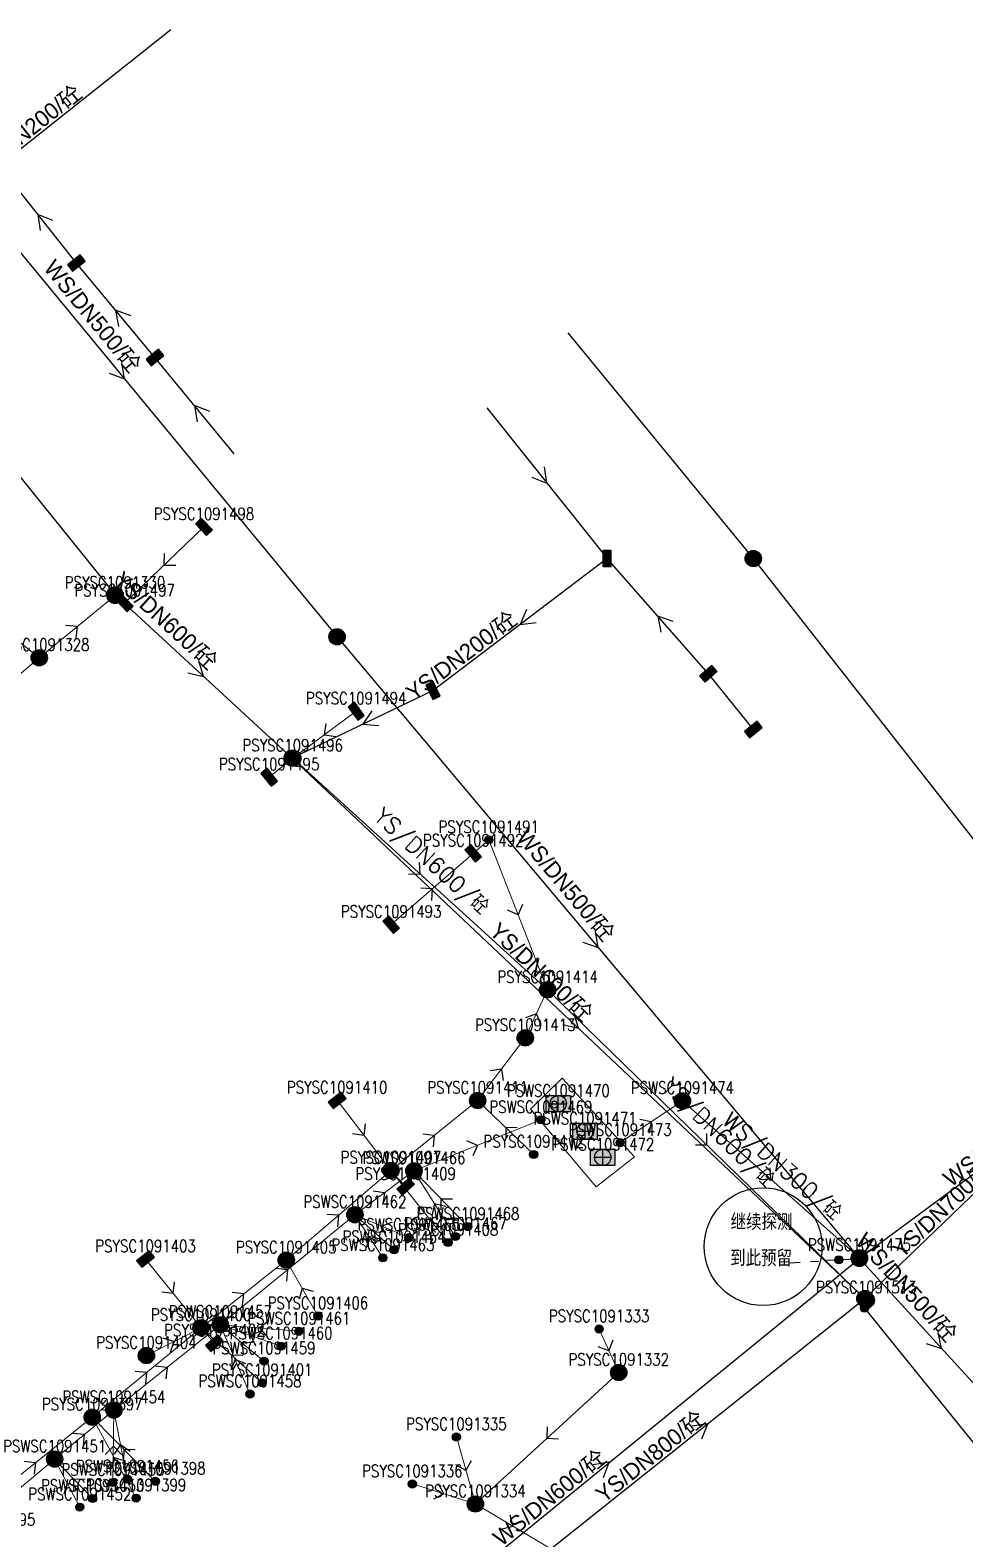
# Model space of a CAD drawing. Extents: x 3276 to 4026, y 1643 to 2176.
# Drawn here: x 3819.2 to 3876.6, y 1935.4 to 2027.2 of the extents above; entities that cross this region are included whole.
import ezdxf
from ezdxf.enums import TextEntityAlignment as Align

# ---------------------------------------------------------------- set-up
doc = ezdxf.new("R2010")
doc.units = 0
for name, pattern in [('PDashed1', [3, 1, -1, 1]), ('PLine1', [200, 100, 100]), ('PLine2', [200, 100, 100])]:
    doc.linetypes.add(name, pattern=pattern)
doc.layers.get('0').update_dxf_attribs({"linetype": 'CONTINUOUS'})
for name, color, linetype, true_color in [('WSANNEXE2', 7, 'CONTINUOUS', 0x7f0000), ('WSLINE', 7, 'CONTINUOUS', 0x7f0000), ('WSPOINT', 7, 'CONTINUOUS', 0x7f0000), ('WSPTEXT', 7, 'CONTINUOUS', 0x7f0000), ('WSUNDER', 7, 'CONTINUOUS', 0x7f0000), ('WSZYTEXT', 7, 'CONTINUOUS', 0x7f0000), ('YSANNEXE2', 7, 'CONTINUOUS', 0x7f0000), ('YSLINE', 7, 'CONTINUOUS', 0x7f0000), ('YSPOINT', 7, 'CONTINUOUS', 0x7f0000), ('YSPTEXT', 7, 'CONTINUOUS', 0x7f0000), ('YSZYTEXT', 7, 'CONTINUOUS', 0x7f0000)]:
    doc.layers.add(name, color=color, linetype=linetype, true_color=true_color)
for name, color, linetype in [('市政管线', 3, 'CONTINUOUS'), ('自检问题', 2, 'CONTINUOUS'), ('自检问题回复', 6, 'CONTINUOUS')]:
    doc.layers.add(name, color=color, linetype=linetype)
doc.styles.add('bztxt', font='Romans.shx', dxfattribs={"bigfont": 'hztxt.shx'})
doc.styles.add('FZXDX', font='', dxfattribs={"width": 0.8})
doc.styles.add('pltxt', font='romans.shx', dxfattribs={"width": 0.8, "height": 0.75, "bigfont": 'hztxt.shx'})
doc.styles.get('FZXDX').set_extended_font_data('FZXiDengXian-Z06S')

# ---------------------------------------------------------------- blocks, each defined once
blk = doc.blocks.new('4301')
blk.add_hatch(color=255).paths.add_polyline_path([(-0.5, 0, 1), (0.5, 0, 1)])
for p, q in [((-0.5, 0), (0.5, 0)), ((0, 0.5), (0, -0.5))]:
    blk.add_line(p, q)
blk.add_circle((0, 0), 0.5)
blk = doc.blocks.new('4323')
blk.add_hatch(color=256).paths.add_polyline_path([(-0.25, 0, 1), (0.25, 0, 1)])
blk.add_circle((0, 0), 0.25)
blk = doc.blocks.new('4414')
blk.add_hatch(color=255).paths.add_polyline_path([(0.25, 0, 1), (-0.25, 0, 1)])
blk.add_circle((0, 0), 0.25)
blk = doc.blocks.new('4302')
blk.add_hatch(color=255).paths.add_polyline_path([(-0.25, 0.5), (-0.25, -0.5), (0.25, -0.5), (0.25, 0.5)])
for p, q in [((-0.25, 0.1665), (0.25, 0.1665)), ((-0.25, -0.1665), (0.25, -0.1665))]:
    blk.add_line(p, q)
blk.add_lwpolyline([(0.25, -0.5), (0.25, 0.5), (-0.25, 0.5), (-0.25, -0.5)], close=True)
blk = doc.blocks.new('4308')
blk.add_hatch(color=255).paths.add_polyline_path([(-0.5, 0, 1), (0.5, 0, 1)])
for p, q in [((-0.5, 0), (0.5, 0)), ((0, 0.5), (0, -0.5))]:
    blk.add_line(p, q)
blk.add_circle((0, 0), 0.5)
blk = doc.blocks.new('4411')
blk.add_hatch(color=255).paths.add_polyline_path([(0.25, 0, 1), (-0.25, 0, 1)])
blk.add_circle((0, 0), 0.25)
blk = doc.blocks.new('4307')
blk.add_hatch(color=255).paths.add_polyline_path([(-0.5, 0, 1), (0.5, 0, 1)])
for p, q in [((-0.5, 0), (0.5, 0)), ((0, 0.5), (0, -0.5))]:
    blk.add_line(p, q)
blk.add_circle((0, 0), 0.5)
blk = doc.blocks.new('4415')
blk.add_hatch(color=255).paths.add_polyline_path([(0.25, 0, 1), (-0.25, 0, 1)])
blk.add_circle((0, 0), 0.25)
blk = doc.blocks.new('4317')
blk.add_hatch(color=255).paths.add_polyline_path([(0.75, 0.5), (-0.75, 0.5), (-0.75, -0.5), (0.75, -0.5)])
blk.add_lwpolyline([(-0.75, 0.5), (0.75, 0.5), (0.75, -0.5), (-0.75, -0.5)], close=True)
for points in [[(-0.5, 0), (0.5, 0)], [(0, -0.5), (0, 0.5)]]:
    blk.add_lwpolyline(points)
blk.add_circle((0, 0), 0.5)
blk = doc.blocks.new('lx')
for q in [(-0.5, 0.5), (-0.5, -0.5)]:
    blk.add_line((0, 0), q)
blk = doc.blocks.new('4305')
blk.add_hatch(color=255).paths.add_polyline_path([(-0.5, 0, 1), (0.5, 0, 1)])
for p, q in [((-0.5, 0), (0.5, 0)), ((0, 0.5), (0, -0.5))]:
    blk.add_line(p, q)
blk.add_circle((0, 0), 0.5)
blk = doc.blocks.new('4401')
blk.add_hatch(color=255).paths.add_polyline_path([(0.25, 0, 1), (-0.25, 0, 1)])
blk.add_circle((0, 0), 0.25)
blk = doc.blocks.new('4405')
blk.add_hatch(color=255).paths.add_polyline_path([(0.25, 0, 1), (-0.25, 0, 1)])
for p, q in [((0.25, 0), (0.75, 0)), ((1.75, 0), (1.25, 0)), ((3, 0), (2.375, 0))]:
    blk.add_line(p, q)
blk.add_circle((0, 0), 0.25)
blk = doc.blocks.new('PSD')
for p, q in [((0, 0), (-0.866, 0.5)), ((-0.866, -0.5), (0, 0))]:
    blk.add_line(p, q)

msp = doc.modelspace()

# ---------------------------------------------------------------- linework, layer by layer
at = {"layer": 'WSLINE', "linetype": 'PLine1', "lineweight": 20, "ltscale": 0.5}
for p, q in [((3855.473, 1958.921, 1889.96), (3859.298, 1961.488, 1889.95)), ((3859.298, 1961.488, 1890.44), (3870.169, 1951.851, 1888.98)), ((3842.81, 1957.189, 1890.67), (3850.604, 1960.315, 1889.76)), ((3839.183, 1954.491, 1890.7), (3842.81, 1957.189, 1890.68)), ((3845.352, 1953.157, 1891.41), (3842.81, 1957.189, 1891.15)), ((3846.124, 1953.761, 1891.36), (3842.81, 1957.189, 1891.12)), ((3830.919, 1947.741, 1890.76), (3839.183, 1954.491, 1890.7)), ((3840.902, 1951.845, 1891.53), (3839.183, 1954.491, 1891.33)), ((3841.589, 1952.337, 1891.45), (3839.183, 1954.491, 1891.25)), ((3842.505, 1953.089, 1891.43), (3839.183, 1954.491, 1891.23)), ((3824.379, 1942.501, 1890.73), (3830.919, 1947.741, 1890.76)), ((3832.741, 1943.487, 1891.31), (3830.919, 1947.741, 1891.09)), ((3833.598, 1945.506, 1891.31), (3830.919, 1947.741, 1891.07)), ((3834.65, 1946.422, 1891.42), (3830.919, 1947.741, 1891.21)), ((3835.741, 1947.336, 1891.34), (3830.919, 1947.741, 1891.09)), ((3820.745, 1939.485, 1890.74), (3824.379, 1942.501, 1890.73)), ((3824.319, 1938.048, 1891.24), (3824.379, 1942.501, 1890.97)), ((3825.205, 1938.257, 1891.3), (3824.379, 1942.501, 1891.01)), ((3814.222, 1934.028, 1890.84), (3820.745, 1939.485, 1890.75)), ((3822.287, 1936.541, 1891.39), (3820.745, 1939.485, 1891.1)), ((3823.074, 1937.065, 1891.33), (3820.745, 1939.485, 1891.07))]:
    msp.add_line(p, q, dxfattribs=at)
at = {"layer": 'WSUNDER', "linetype": 'PLine2', "lineweight": 9, "ltscale": 0.5, "elevation": 1891.964}
msp.add_lwpolyline([(3849.965, 1960.969), (3851.905, 1962.871), (3856.351, 1958.042), (3854.007, 1956.199)], close=True, dxfattribs=at)
at = {"layer": 'YSLINE', "linetype": 'PLine1', "lineweight": 20, "ltscale": 0.5}
for p, q in [((3829.913, 1996.725, 1891.34), (3825.04, 1992.034, 1891.29)), ((3819.795, 1988.692, 1890.9), (3824.452, 1992.512, 1890.73)), ((3825.04, 1992.034, 1891.31), (3824.452, 1992.512, 1891.24)), ((3815.845, 1991.829, 1891.86), (3819.795, 1988.692, 1891.36)), ((3813.101, 1982.97, 1890.99), (3819.795, 1988.692, 1890.91)), ((3839.264, 1985.406, 1891.31), (3835.364, 1982.519, 1891.28)), ((3833.917, 1981.355, 1891.31), (3835.364, 1982.519, 1891.26)), ((3851.017, 1968.297, 1889.7), (3835.364, 1982.519, 1889.89)), ((3846.45, 1976.678, 1891.42), (3847.405, 1977.509, 1891.41)), ((3847.405, 1977.509, 1891.41), (3851.017, 1968.297, 1891.22)), ((3841.41, 1972.31, 1891.3), (3846.45, 1976.678, 1891.29)), ((3849.647, 1965.353, 1890.58), (3851.017, 1968.297, 1890.42)), ((3851.017, 1968.297, 1889.7), (3870.586, 1949.245, 1889.47)), ((3846.723, 1961.505, 1890.68), (3849.647, 1965.353, 1890.57)), ((3838.096, 1961.517, 1891.46), (3841.394, 1957.21, 1891.43)), ((3841.394, 1957.21, 1890.68), (3846.723, 1961.505, 1890.68)), ((3850.165, 1958.193, 1891.47), (3846.723, 1961.505, 1891.27)), ((3834.966, 1951.702, 1890.78), (3841.394, 1957.21, 1890.72)), ((3844.907, 1952.789, 1891.51), (3841.394, 1957.21, 1891.28)), ((3842.303, 1956.215, 1891.51), (3841.394, 1957.21, 1891.49)), ((3826.327, 1951.773, 1891.42), (3829.737, 1947.554, 1891.37)), ((3829.737, 1947.554, 1890.75), (3834.966, 1951.702, 1890.79)), ((3836.917, 1948.277, 1891.63), (3834.966, 1951.702, 1891.56)), ((3823.049, 1942.061, 1890.76), (3829.737, 1947.554, 1890.74)), ((3826.383, 1945.848, 1887.43), (3829.737, 1947.554, 1890.79)), ((3833.489, 1944.172, 1891.43), (3829.737, 1947.554, 1891.2)), ((3830.553, 1946.604, 1891.44), (3829.737, 1947.554, 1891.39)), ((3854.185, 1947.475, 1891.53), (3855.389, 1944.805, 1891.32)), ((3855.389, 1944.805, 1891.26), (3846.584, 1936.733, 1891.28)), ((3816.083, 1936.467, 1890.82), (3823.049, 1942.061, 1890.79)), ((3826.925, 1938.124, 1891.39), (3823.049, 1942.061, 1891.09)), ((3825.746, 1937.093, 1891.36), (3823.049, 1942.061, 1891.15)), ((3845.415, 1940.85, 1891.87), (3846.584, 1936.733, 1891.4)), ((3842.712, 1937.964, 1891.77), (3846.584, 1936.733, 1891.24)), ((3846.584, 1936.733, 1891.21), (3851.227, 1933.976, 1890.89))]:
    msp.add_line(p, q, dxfattribs=at)
at = {"layer": '市政管线', "linetype": 'PLine1'}
for p, q in [((3827.88, 2027.237), (3817.339, 2018.888)), ((3811.971, 2021.639), (3838.09, 1989.975)), ((3822.076, 2012.924), (3817.339, 2018.888)), ((3826.901, 2007.123), (3822.076, 2012.924)), ((3810.579, 2009.755), (3824.453, 1992.558)), ((3852.27, 2008.634), (3863.649, 1994.782)), ((3831.771, 2001.214), (3826.901, 2007.123)), ((3847.284, 2004.042), (3854.671, 1994.784)), ((3854.671, 1994.784), (3843.987, 1986.682)), ((3860.897, 1987.706), (3854.671, 1994.784)), ((3863.649, 1994.782), (3886.888, 1965.146)), ((3824.453, 1992.558), (3835.34, 1982.533)), ((3838.09, 1989.975), (3870.169, 1951.809)), ((3863.658, 1984.287), (3860.897, 1987.706)), ((3843.987, 1986.682), (3835.34, 1982.533)), ((3835.34, 1982.533), (3870.505, 1949.348)), ((3895.142, 1970.254), (3870.169, 1951.809)), ((3886.888, 1965.146), (3870.505, 1949.348)), ((3839.449, 1926.777), (3870.169, 1951.809)), ((3868.905, 1951.728), (3870.169, 1951.809)), ((3870.169, 1951.809), (3880.256, 1940.759)), ((3851.227, 1933.976), (3870.505, 1949.348)), ((3870.505, 1949.348), (3870.483, 1948.757)), ((3870.483, 1948.757), (3895.548, 1917.693))]:
    msp.add_line(p, q, dxfattribs=at)
at = {"layer": '自检问题', "color": 2, "linetype": 'PLine1'}
msp.add_circle((3864.253, 1952.534), 3.618, dxfattribs=at)

# ---------------------------------------------------------------- block references
at = {"layer": 'WSANNEXE2', "linetype": 'PLine1'}
for p, rotation in [((3857.385, 1960.204, 1889.96), 33.86849540723485), ((3846.707, 1958.752, 1890.67), 21.85623285786182), ((3864.733, 1956.669, 1890.44), 318.4668862365969), ((3840.996, 1955.84, 1890.7), 36.64698421761262), ((3844.467, 1955.475, 1891.36), 134.041154971332), ((3844.081, 1955.173, 1891.41), 122.2386452720095), ((3840.844, 1953.79, 1891.43), 157.1301305191766), ((3840.042, 1953.168, 1891.53), 123.0192264438711), ((3840.386, 1953.414, 1891.45), 138.1733055244921), ((3835.051, 1951.116, 1890.76), 39.24469393489208), ((3832.784, 1947.081, 1891.42), 160.5420744096153), ((3833.33, 1947.538, 1891.34), 175.2118983879909), ((3832.258, 1946.623, 1891.31), 140.1732133761328), ((3831.83, 1945.614, 1891.31), 113.1939224087159), ((3827.649, 1945.121, 1890.73), 38.70536935951231), ((3822.562, 1940.993, 1890.74), 39.69354296725805), ((3824.349, 1940.274, 1891.24), 89.23461246464159), ((3824.792, 1940.379, 1891.3), 101.0210990984872), ((3821.909, 1938.275, 1891.33), 133.9121001291843), ((3821.516, 1938.013, 1891.39), 117.6531867641994)]:
    msp.add_blockref('lx', p, dxfattribs=dict(at, rotation=rotation))
at = {"layer": 'WSPOINT', "linetype": 'PLine1'}
for name, p in [('4317', (3851.675, 1961.311, 1892.069)), ('4301', (3859.298, 1961.488, 1891.991)), ('4415', (3850.604, 1960.315, 1891.837)), ('4317', (3853.317, 1959.616, 1892.102)), ('4317', (3854.408, 1958.017, 1892.116)), ('4415', (3855.473, 1958.921, 1892.041)), ('4301', (3842.81, 1957.189, 1891.804)), ('4301', (3839.183, 1954.491, 1891.782)), ('4414', (3846.124, 1953.761, 1891.822)), ('4414', (3842.505, 1953.089, 1891.821)), ('4414', (3845.352, 1953.157, 1891.839)), ('4414', (3840.902, 1951.845, 1891.81)), ('4414', (3841.589, 1952.337, 1891.814)), ('4301', (3870.169, 1951.851, 1891.029)), ('4301', (3830.919, 1947.741, 1891.779)), ('4414', (3835.741, 1947.336, 1891.798)), ('4414', (3834.65, 1946.422, 1891.78)), ('4414', (3833.598, 1945.506, 1891.788)), ('4301', (3824.379, 1942.501, 1891.801)), ('4414', (3832.741, 1943.487, 1891.778)), ('4301', (3820.745, 1939.485, 1891.773)), ('4414', (3824.319, 1938.048, 1891.822)), ('4414', (3825.205, 1938.257, 1891.834)), ('4414', (3822.287, 1936.541, 1891.819)), ('4414', (3823.074, 1937.065, 1891.803))]:
    msp.add_blockref(name, p, dxfattribs=at)
at = {"layer": 'YSANNEXE2', "linetype": 'PLine1'}
for p, rotation in [((3827.476, 1994.379, 1891.34), 223.9263038996268), ((3822.123, 1990.602, 1890.9), 39.3639200861252), ((3837.314, 1983.962, 1891.31), 216.5268813569114), ((3843.19, 1975.408, 1889.7), 317.7657531731764), ((3843.93, 1974.494, 1891.3), 40.91739702724472), ((3849.211, 1972.903, 1891.41), 291.4314754959187), ((3850.332, 1966.825, 1890.58), 65.04972394953548), ((3848.185, 1963.429, 1890.68), 52.77358372491038), ((3839.745, 1959.363, 1891.46), 307.4650182734329), ((3844.058, 1959.357, 1890.68), 38.87054326170625), ((3848.444, 1959.849, 1891.47), 136.1127100946013), ((3860.801, 1958.771, 1889.7), 315.7902039530019), ((3838.18, 1954.456, 1890.78), 40.59547498170403), ((3843.15, 1954.999, 1891.51), 128.480700303387), ((3828.032, 1949.663, 1891.42), 308.96957830036), ((3835.941, 1949.989, 1891.63), 119.6761695819443), ((3832.351, 1949.628, 1890.75), 38.42668380559896), ((3828.06, 1946.701, 1887.43), 26.96198629543508), ((3854.787, 1946.14, 1891.53), 294.2940196931646), ((3831.613, 1945.863, 1891.43), 137.9791089930694), ((3826.393, 1944.807, 1890.76), 39.39990867076912), ((3850.986, 1940.769, 1891.26), 222.529489578459), ((3824.987, 1940.092, 1891.39), 134.5625836033844), ((3819.566, 1939.264, 1890.82), 38.76883004401075), ((3824.397, 1939.577, 1891.36), 118.5051307553339), ((3845.999, 1938.791, 1891.87), 285.872666396021), ((3844.648, 1937.348, 1891.77), 342.3885328471289), ((3848.905, 1935.354, 1891.21), 329.3225382497785)]:
    msp.add_blockref('lx', p, dxfattribs=dict(at, rotation=rotation))
at = {"layer": 'YSPOINT', "linetype": 'PLine1'}
for p, rotation in [((3829.913, 1996.725, 1891.581), 43.92630389962686), ((3825.04, 1992.034, 1891.584), 223.9263038996268), ((3839.264, 1985.406, 1891.612), 36.52688135691141), ((3833.917, 1981.355, 1891.6), 218.816856277399), ((3846.45, 1976.678, 1891.598), 40.91739702724472), ((3841.41, 1972.31, 1891.583), 220.9173970272447), ((3838.096, 1961.517, 1891.78), 127.4650182734329), ((3842.303, 1956.215, 1891.767), 312.4235719636881), ((3826.327, 1951.773, 1891.798), 128.96957830036), ((3830.553, 1946.604, 1891.781), 310.6704679929931)]:
    msp.add_blockref('4302', p, dxfattribs=dict(at, rotation=rotation))
for name, p in [('4307', (3824.452, 1992.512, 1891.604)), ('4301', (3819.795, 1988.692, 1891.888)), ('4307', (3835.364, 1982.519, 1891.606)), ('4411', (3847.405, 1977.509, 1891.631)), ('4301', (3851.017, 1968.297, 1891.674)), ('4301', (3849.647, 1965.353, 1891.709)), ('4301', (3846.723, 1961.505, 1891.772)), ('4301', (3841.394, 1957.21, 1891.774)), ('4323', (3850.165, 1958.193, 1891.813)), ('4323', (3844.907, 1952.789, 1891.847)), ('4301', (3834.966, 1951.702, 1891.818)), ('4307', (3870.586, 1949.245, 1891.654)), ('4323', (3836.917, 1948.277, 1891.782)), ('4301', (3829.737, 1947.554, 1891.787)), ('4323', (3854.185, 1947.475, 1891.946)), ('4308', (3826.383, 1945.848, 1891.831)), ('4301', (3855.389, 1944.805, 1891.893)), ('4323', (3833.489, 1944.172, 1891.779)), ('4301', (3823.049, 1942.061, 1891.803)), ('4414', (3845.415, 1940.85, 1892.231)), ('4414', (3826.925, 1938.124, 1891.778)), ('4323', (3825.746, 1937.093, 1891.768)), ('4323', (3842.712, 1937.964, 1892.239)), ('4301', (3846.584, 1936.733, 1891.911))]:
    msp.add_blockref(name, p, dxfattribs=at)
at = {"layer": '市政管线', "color": 3, "linetype": 'PDashed1'}
for p, rotation in [((3819.707, 2015.906), 128.4589072928545), ((3824.488, 2010.023), 129.752097257963), ((3825.03, 2005.807), 309.5185396674761), ((3829.336, 2004.168), 129.494204881124), ((3850.977, 1999.413), 308.5865245811182), ((3849.329, 1990.733), 217.1741413411566), ((3857.784, 1991.245), 131.335731165253), ((3829.896, 1987.545), 317.3604159174413), ((3839.663, 1984.607), 205.6326041564775), ((3854.129, 1970.892), 310.0474711401098), ((3852.922, 1965.94), 316.6593112664545), ((3875.212, 1946.284), 312.3914128320932), ((3860.866, 1941.662), 38.56835456728177), ((3854.809, 1939.293), 39.1746543029122)]:
    msp.add_blockref('PSD', p, dxfattribs=dict(at, rotation=rotation))
at = {"layer": '市政管线', "linetype": 'PLine1'}
for name, p, rotation in [('4302', (3822.076, 2012.924), 128.457137679525), ('4302', (3826.901, 2007.123), 129.7520222869823), ('4302', (3860.897, 1987.706), 131.3333857918179), ('4302', (3843.987, 1986.682), 205.6345526791104), ('4302', (3863.658, 1984.287), 308.9216544040576), ('4405', (3868.905, 1951.728), 183.667350815375)]:
    msp.add_blockref(name, p, dxfattribs=dict(at, rotation=rotation))
for name, p in [('4302', (3854.671, 1994.784)), ('4305', (3863.649, 1994.782)), ('4305', (3824.453, 1992.558)), ('4305', (3838.09, 1989.975)), ('4305', (3835.34, 1982.533)), ('4305', (3870.169, 1951.809)), ('4305', (3870.505, 1949.348)), ('4401', (3870.483, 1948.757))]:
    msp.add_blockref(name, p, dxfattribs=at)

# ---------------------------------------------------------------- texts
at = {"layer": 'WSPTEXT', "linetype": 'PLine1', "style": 'pltxt', "width": 0.8}
for s, p in [('PSWSC1091470', (3851.675, 1962.111, 1892.069)), ('PSWSC1091474', (3859.298, 1962.288, 1891.991)), ('PSWSC1091469', (3850.604, 1961.115, 1891.837)), ('PSWSC1091471', (3853.317, 1960.416, 1892.102)), ('PSWSC1091473', (3855.473, 1959.721, 1892.041)), ('PSWSC1091472', (3854.408, 1958.817, 1892.116)), ('PSWSC1091466', (3842.81, 1957.989, 1891.804)), ('PSWSC1091462', (3839.183, 1955.291, 1891.782)), ('PSWSC1091468', (3846.124, 1954.561, 1891.822)), ('PSWSC1091465', (3842.505, 1953.889, 1891.821)), ('PSWSC1091467', (3845.352, 1953.957, 1891.839)), ('PSWSC1091463', (3840.902, 1952.645, 1891.81)), ('PSWSC1091464', (3841.589, 1953.137, 1891.814)), ('PSWSC1091475', (3870.169, 1952.651, 1891.029)), ('PSWSC1091457', (3830.919, 1948.541, 1891.779)), ('PSWSC1091461', (3835.741, 1948.136, 1891.798)), ('PSWSC1091460', (3834.65, 1947.222, 1891.78)), ('PSWSC1091459', (3833.598, 1946.306, 1891.788)), ('PSWSC1091458', (3832.741, 1944.287, 1891.778)), ('PSWSC1091454', (3824.379, 1943.301, 1891.801)), ('PSWSC1091451', (3820.745, 1940.285, 1891.773)), ('PSWSC1091455', (3824.319, 1938.848, 1891.822)), ('PSWSC1091456', (3825.205, 1939.057, 1891.834)), ('PSWSC1091452', (3822.287, 1937.341, 1891.819)), ('PSWSC1091453', (3823.074, 1937.865, 1891.803))]:
    msp.add_text(s, height=0.75, dxfattribs=at).set_placement(p, align=Align.MIDDLE_CENTER)
at = {"layer": 'WSZYTEXT', "linetype": 'PLine1', "style": 'bztxt'}
msp.add_text('WS/DN300/砼', height=1, rotation=318.46689, dxfattribs=at).set_placement((3865.397, 1957.417), align=Align.MIDDLE)
at = {"layer": 'YSPTEXT', "linetype": 'PLine1', "style": 'pltxt', "width": 0.8}
for s, p in [('PSYSC1091498', (3829.913, 1997.525, 1891.581)), ('PSYSC1091330', (3824.452, 1993.312, 1891.604)), ('PSYSC1091497', (3825.04, 1992.834, 1891.584)), ('PSYSC1091328', (3819.795, 1989.492, 1891.888)), ('PSYSC1091494', (3839.264, 1986.206, 1891.612)), ('PSYSC1091496', (3835.364, 1983.319, 1891.606)), ('PSYSC1091495', (3833.917, 1982.155, 1891.6)), ('PSYSC1091491', (3847.405, 1978.309, 1891.631)), ('PSYSC1091492', (3846.45, 1977.478, 1891.598)), ('PSYSC1091493', (3841.41, 1973.11, 1891.583)), ('PSYSC1091414', (3851.017, 1969.097, 1891.674)), ('PSYSC1091413', (3849.647, 1966.153, 1891.709)), ('PSYSC1091410', (3838.096, 1962.317, 1891.78)), ('PSYSC1091411', (3846.723, 1962.305, 1891.772)), ('PSYSC1091412', (3850.165, 1958.993, 1891.813)), ('PSYSC1091407', (3841.394, 1958.01, 1891.774)), ('PSYSC1091409', (3842.303, 1957.015, 1891.767)), ('PSYSC1091408', (3844.907, 1953.589, 1891.847)), ('PSYSC1091403', (3826.327, 1952.573, 1891.798)), ('PSYSC1091405', (3834.966, 1952.502, 1891.818)), ('PSYSC1091513', (3870.586, 1950.045, 1891.654)), ('PSYSC1091406', (3836.917, 1949.077, 1891.782)), ('PSYSC1091400', (3829.737, 1948.354, 1891.787)), ('PSYSC1091333', (3854.185, 1948.275, 1891.946)), ('PSYSC1091402', (3830.553, 1947.404, 1891.781)), ('PSYSC1091404', (3826.383, 1946.648, 1891.831)), ('PSYSC1091332', (3855.389, 1945.605, 1891.893)), ('PSYSC1091401', (3833.489, 1944.972, 1891.779)), ('PSYSC1091397', (3823.049, 1942.861, 1891.803)), ('PSYSC1091335', (3845.415, 1941.65, 1892.231)), ('PSYSC1091398', (3826.925, 1938.924, 1891.778)), ('PSYSC1091399', (3825.746, 1937.893, 1891.768)), ('PSYSC1091336', (3842.712, 1938.764, 1892.239)), ('PSYSC1091334', (3846.584, 1937.533, 1891.911)), ('PSYSC1091395', (3816.472, 1935.78, 1891.812))]:
    msp.add_text(s, height=0.75, dxfattribs=at).set_placement(p, align=Align.MIDDLE_CENTER)
at = {"layer": 'YSZYTEXT', "linetype": 'PLine1', "style": 'bztxt'}
for rotation, p in [(317.76575, (3843.863, 1976.148)), (315.7902, (3861.499, 1959.487))]:
    msp.add_text('YS/DN600/砼', height=1, rotation=rotation, dxfattribs=at).set_placement(p, align=Align.MIDDLE)
at = {"layer": '市政管线', "linetype": 'PLine1', "style": 'FZXDX'}
for s, rotation, p in [('YS/DN200/砼', 38.38244, (3822.703, 2022.945)), ('WS/DN500/砼', 309.54045, (3825.146, 2005.902)), ('YS/DN600/砼', 317.38424, (3829.998, 1987.656)), ('YS/DN200/砼', 37.17923, (3849.42, 1990.613)), ('WS/DN500/砼', 310.06757, (3854.244, 1970.989)), ('YS/DN600/砼', 316.68523, (3853.025, 1966.05)), ('WS/DN400/砼', 36.45157, (3882.745, 1960.911)), ('YS/DN700/砼', 43.96305, (3878.801, 1957.139)), ('WS/DN500/砼', 312.4167, (3875.323, 1946.385)), ('YS/DN800/砼', 38.57152, (3860.96, 1941.545)), ('WS/DN600/砼', 39.17885, (3854.904, 1939.177))]:
    msp.add_text(s, height=1, rotation=rotation, dxfattribs=at).set_placement(p, align=Align.BOTTOM_RIGHT)
at = {"layer": '自检问题', "color": 2, "linetype": 'PLine1', "insert": (3862.257, 1954.514), "char_height": 0.87117, "width": 3.88756, "attachment_point": 1, "style": 'pltxt'}
msp.add_mtext('{\\fSimSun|b0|i0|c134|p2;继续探测}', dxfattribs=at)
at = {"layer": '自检问题回复', "linetype": 'PLine1', "insert": (3862.228, 1952.292), "char_height": 0.87117, "width": 3.88756, "attachment_point": 1, "style": 'pltxt'}
msp.add_mtext('{\\fSimSun|b0|i0|c134|p2;到此预留}', dxfattribs=at)

doc.saveas('drawing.dxf')
